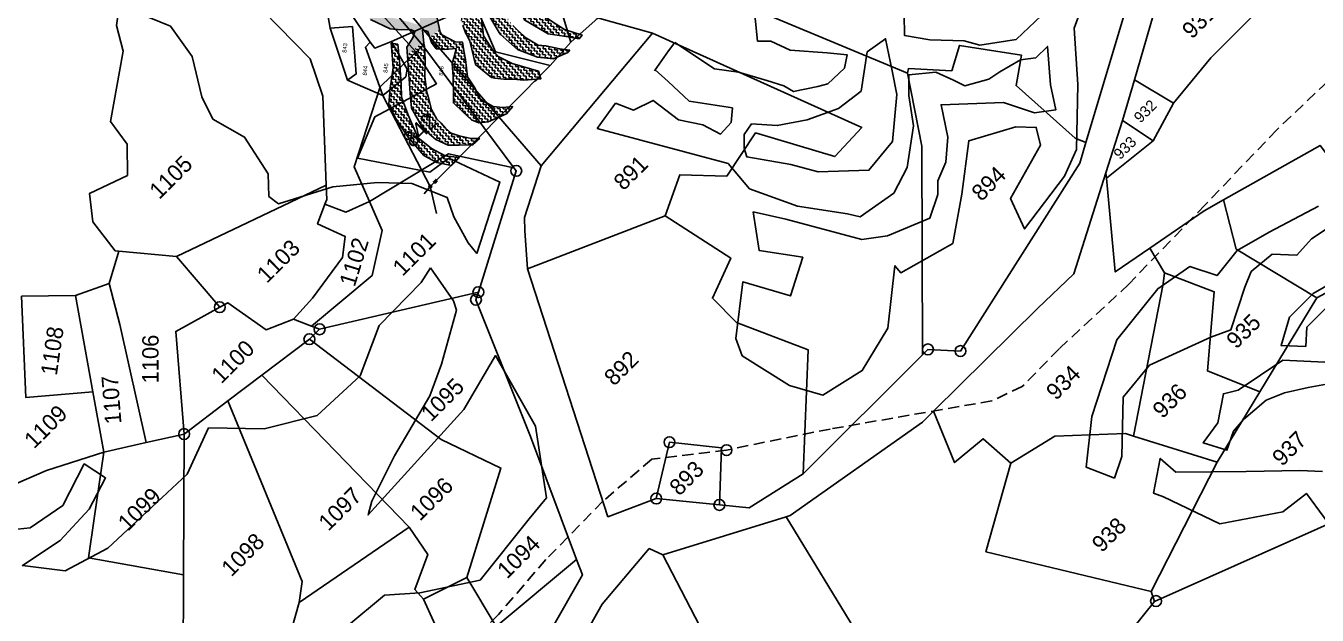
# Model space of a CAD drawing. Header units: metres. Extents: x 302481 to 307962, y 1946667 to 1951250.
# Drawn here: x 304775 to 305355, y 1947670 to 1947934 of the extents above; entities that cross this region are included whole.
import ezdxf

# ---------------------------------------------------------------- set-up
doc = ezdxf.new("R2010")
doc.units = ezdxf.units.M
doc.linetypes.add('DASHED', pattern=[0.75, 0.5, -0.25])
for name, color, linetype in [('LINE_FOOTPATH', 1, 'DASHED'), ('OFF', 1, 'Continuous'), ('POLY_HATCH', 12, 'Continuous'), ('POLY_PARCEL', 6, 'Continuous'), ('POLY_WATER', 4, 'Continuous'), ('SYM_STONE', 1, 'Continuous'), ('TEXT_PARCEL', 7, 'Continuous')]:
    doc.layers.add(name, color=color, linetype=linetype)
doc.styles.add('TEXT_MAP', font='')
doc.styles.get('TEXT_MAP').set_extended_font_data('Kruti Dev 050')
pattern_1 = [(85.06051, (305267.1957, 1947216.2392), (-1.1794354, 1.4025854), [1.295823, -1.295823]), (175.06051, (305267.3073, 1947217.5302), (-1.4025854, -1.1794354), [1.295823, -1.295823])]

# ---------------------------------------------------------------- blocks, each defined once
blk = doc.blocks.new('STONE')
blk.add_circle((0, 0), 0.851)
blk = doc.blocks.new('STONESQUAREFILLED')
blk.add_hatch(color=256).paths.add_polyline_path([(0.7, -0.48), (0.7, 0.48), (-0.7, 0.48), (-0.7, -0.48)])
blk.add_lwpolyline([(-0.7, 0.48), (0.7, 0.48), (0.7, -0.48), (-0.7, -0.48)], close=True)

msp = doc.modelspace()

# ---------------------------------------------------------------- hatches: boundary and pattern name
at = {"layer": 'POLY_HATCH'}
h = msp.add_hatch(dxfattribs=at)
h.set_pattern_fill('ZIGZAG', color=256, scale=10.366583, angle=85.06051, style=0)
h.set_pattern_definition(pattern_1)
h.paths.add_polyline_path([(304838.28, 1948095.15), (304835.13, 1948090.41), (304834.06, 1948083.21), (304834, 1948077.29), (304836.09, 1948069.82), (304842.62, 1948061.05), (304852.84, 1948052.87), (304852.69, 1948051.06), (304852.22, 1948045.63), (304851.71, 1948039.75), (304853.26, 1948031.41), (304857.46, 1948021.93), (304863.61, 1948014.11), (304874.37, 1948006.8), (304874.01, 1948002.72), (304875.69, 1947995.74), (304880.94, 1947988), (304889.61, 1947977.67), (304897.16, 1947970.18), (304910.37, 1947964.94), (304921.57, 1947962.14), (304922.46, 1947956.97), (304922.99, 1947947.54), (304924.12, 1947942.08), (304929.61, 1947937.32), (304938.44, 1947933.03), (304943.37, 1947932.73), (304947.73, 1947932.82), (304949.52, 1947931.89), (304948.65, 1947929.01), (304945.96, 1947924.88), (304946.18, 1947921.42), (304953.52, 1947927.15), (304953.01, 1947932.68), (304955.28, 1947931.86), (304956.23, 1947929.26), (304960.66, 1947932.72), (304958.87, 1947940.58), (304955.86, 1947945.36), (304955.59, 1947951.3), (304948.39, 1947954.94), (304943.51, 1947959.73), (304939.95, 1947968.92), (304940.82, 1947982.55), (304938.91, 1947982.06), (304938, 1947979.03), (304937.77, 1947976.43), (304937.07, 1947972.07), (304936.55, 1947969.82), (304936.28, 1947966.74), (304937.13, 1947963.39), (304939.21, 1947957.15), (304944.85, 1947952.41), (304950.03, 1947949.83), (304950.04, 1947944.27), (304949.86, 1947938.39), (304951.92, 1947937.72), (304951.45, 1947934.77), (304946.79, 1947936.24), (304938.73, 1947938.26), (304935.42, 1947939.88), (304927.27, 1947946.96), (304925.42, 1947953.24), (304925.78, 1947963.57), (304919.62, 1947965.97), (304913.36, 1947967.3), (304902.03, 1947971.47), (304895.39, 1947977.63), (304892.72, 1947980.52), (304883.84, 1947991.39), (304880.52, 1947999.12), (304878.56, 1948004.07), (304879.65, 1948007.43), (304868, 1948015.38), (304862.03, 1948023.07), (304858.18, 1948030.85), (304855.75, 1948039.57), (304856.66, 1948050.12), (304860.81, 1948055.08), (304858.1, 1948060.63), (304854.66, 1948063.85), (304849.37, 1948073.35), (304848.25, 1948084.88), (304849.42, 1948089.71), (304848.62, 1948092.7), (304844.9, 1948092.76), (304841.35, 1948082.43), (304842.48, 1948077.02), (304847.41, 1948066.49), (304850.52, 1948062.5), (304853.7, 1948059.3), (304856.7, 1948057.18), (304857.45, 1948056.59), (304854.72, 1948055.76), (304849.63, 1948058.32), (304845.39, 1948064.54), (304842.91, 1948066.61), (304838.54, 1948080.55), (304840.56, 1948088.62), (304843.28, 1948092.37), (304847.64, 1948096.78), (304848.8, 1948100.93), (304846.23, 1948105.42), (304840.01, 1948105.25), (304840.04, 1948105.03), (304844.92, 1948098.23)])
h = msp.add_hatch(dxfattribs=at)
h.set_pattern_fill('ZIGZAG', color=256, scale=10.366583, angle=85.06051, style=0)
h.set_pattern_definition(pattern_1)
h.paths.add_polyline_path([(304998.3, 1947952.38), (304997.85, 1947954.7), (304996.11, 1947959.08), (304994.35, 1947959.03), (304993.16, 1947958.1), (304993.05, 1947957.56), (304993.42, 1947954.27), (304994.4, 1947948.65), (304995.81, 1947944.29), (304997.22, 1947939.94), (304998.92, 1947937.02), (305009.45, 1947930.9), (305017.49, 1947929.72), (305023.26, 1947928.58), (305024.7, 1947930.33), (305016.78, 1947932.87), (305012.91, 1947935.16), (305009.53, 1947937.41), (305006.19, 1947940.14), (305002.59, 1947943.71), (304999.5, 1947949.35)])
h = msp.add_hatch(dxfattribs=at)
h.set_pattern_fill('ZIGZAG', color=256, scale=10.366583, angle=85.06051, style=0)
h.set_pattern_definition(pattern_1)
h.paths.add_polyline_path([(304982.64, 1947949.88), (304983.24, 1947938.56), (304987.77, 1947930.68), (304995.63, 1947923.81), (305004.61, 1947920.43), (305011.7, 1947919.66), (305018.23, 1947922.42), (305019.14, 1947923.53), (305014.56, 1947924.11), (305008.33, 1947925.46), (305004.94, 1947925.75), (304999.59, 1947928.87), (304995.67, 1947932.47), (304993.58, 1947934.6), (304991.07, 1947937.59), (304989.61, 1947943.25), (304989.13, 1947947.2), (304989.78, 1947950.89), (304990.1, 1947954.6), (304990, 1947955.63)])
h = msp.add_hatch(dxfattribs=at)
h.set_pattern_fill('ZIGZAG', color=256, scale=10.366583, angle=85.06051, style=0)
h.set_pattern_definition(pattern_1)
h.paths.add_polyline_path([(304974.65, 1947943.65), (304969.67, 1947939.76), (304971.07, 1947934.78), (304972.32, 1947931.25), (304973.26, 1947929.45), (304974.18, 1947927.5), (304975.12, 1947923.99), (304976.78, 1947917.08), (304983.91, 1947911.32), (304985.43, 1947910.88), (304989.45, 1947910.53), (304993.64, 1947910.48), (304998.43, 1947910.07), (305004.47, 1947910.53), (305005.81, 1947911.58), (305005, 1947914.02), (304993.16, 1947917.53), (304987.2, 1947920.54), (304984.63, 1947923.26), (304980.39, 1947930.01), (304979.34, 1947939.45)])
h = msp.add_hatch(dxfattribs=at)
h.set_pattern_fill('ZIGZAG', color=256, scale=10.366583, angle=85.06051, style=0)
h.set_pattern_definition(pattern_1)
h.paths.add_polyline_path([(304961.57, 1947930.38), (304960.9, 1947931.68), (304960.66, 1947932.72), (304956.23, 1947929.26), (304957.04, 1947927.03), (304959.11, 1947924.05), (304962.99, 1947923.87), (304968, 1947924.22), (304967.27, 1947921.16), (304966.33, 1947917.51), (304966.48, 1947915.62), (304966.76, 1947911.7), (304966.73, 1947909.53), (304966.85, 1947905.46), (304966.83, 1947899.86), (304971.14, 1947895.74), (304974.89, 1947892.3), (304978.2, 1947890.93), (304982.44, 1947891.34), (304990.74, 1947894.92), (304993.56, 1947898.23), (304988.95, 1947897.78), (304984.62, 1947898.16), (304978.84, 1947901.46), (304976.48, 1947906.65), (304973.18, 1947911.61), (304972.29, 1947919.32), (304971.54, 1947923.28), (304970.93, 1947927.07), (304967.68, 1947927.2)])
h = msp.add_hatch(dxfattribs=at)
h.set_pattern_fill('ZIGZAG', color=256, scale=10.366583, angle=85.06051, style=0)
h.set_pattern_definition(pattern_1)
h.paths.add_polyline_path([(304943.29, 1947908.44), (304942.76, 1947916.74), (304941.86, 1947926.16), (304938.89, 1947926.71), (304939.01, 1947925.24), (304939.78, 1947915.53), (304938.47, 1947906.52), (304937.84, 1947899.34), (304941.02, 1947892.63), (304946.46, 1947884.38), (304953.53, 1947876.26), (304959.42, 1947873.07), (304966, 1947871.7), (304969.63, 1947875.24), (304963.06, 1947876.03), (304956.97, 1947879.36), (304950.85, 1947884.26), (304946.71, 1947893.96), (304943.54, 1947902.34)])
h = msp.add_hatch(dxfattribs=at)
h.set_pattern_fill('ZIGZAG', color=256, scale=10.366583, angle=85.06051, style=0)
h.set_pattern_definition(pattern_1)
h.paths.add_polyline_path([(304946.18, 1947921.42), (304946.5, 1947916.73), (304947.44, 1947904.18), (304947.94, 1947897.44), (304951.2, 1947891.86), (304952.68, 1947889.24), (304955.98, 1947885.99), (304958.87, 1947883.41), (304964.41, 1947880.9), (304969.38, 1947880.78), (304975.63, 1947881.05), (304978.75, 1947883.79), (304974.79, 1947883.9), (304969.44, 1947884.99), (304965.81, 1947886.23), (304963.2, 1947888.49), (304961.37, 1947890.67), (304959.35, 1947892.56), (304956.92, 1947896.82), (304955.56, 1947902.7), (304954.93, 1947904.47), (304953.99, 1947911.56), (304954.11, 1947918.41), (304954.04, 1947922.93), (304953.77, 1947925.29), (304953.57, 1947926.55), (304953.52, 1947927.15)])

# ---------------------------------------------------------------- linework, layer by layer
at = {"layer": 'LINE_FOOTPATH', "ltscale": 10}
msp.add_lwpolyline([(305364.84, 1947914.48), (305336.71, 1947887.8), (305304.52, 1947854.07), (305270.21, 1947818.43), (305238.84, 1947789.34), (305222.35, 1947772.42), (305208.71, 1947766), (305186.3, 1947762.11), (305136.03, 1947753.33), (305099.19, 1947745.94), (305089.5, 1947743.84), (305055.89, 1947739.77), (305034, 1947720.87), (305008.33, 1947694.67), (304987.07, 1947670), (304976.64, 1947659.73)], dxfattribs=at)
at = {"layer": 'OFF'}
msp.add_lwpolyline([(305019.57, 1947927.07), (305010.26, 1947916.67)], dxfattribs=at)
at = {"layer": 'POLY_HATCH', "lineweight": -2}
for points in [[(305169.25, 1947939.74), (305185.73, 1947940.64), (305202.46, 1947945.55), (305214.04, 1947960.83), (305219.26, 1947973.52), (305221.89, 1947986), (305218.14, 1947993.07), (305218.39, 1947995.65), (305224.75, 1947998.23), (305237.23, 1948000.32), (305243.07, 1947984.07), (305245.4, 1947976.53), (305241.82, 1947962.18), (305237.31, 1947950.18), (305230.93, 1947939.13), (305219.59, 1947928.33), (305203.34, 1947925.78), (305196.29, 1947927.67), (305180.75, 1947928.18), (305169.46, 1947930.09)], [(305097.44, 1947879.57), (305097.46, 1947885.69), (305100.77, 1947890.39), (305112.3, 1947889.66), (305125.72, 1947892.22), (305139.86, 1947897.36), (305150.01, 1947905.11), (305152.65, 1947922.76), (305160.91, 1947928.62), (305163.92, 1947914.26), (305166.01, 1947903.66), (305164.06, 1947882.48), (305153.43, 1947869.56), (305130.6, 1947868.9), (305118.37, 1947872.22), (305098.6, 1947875.56)]]:
    msp.add_lwpolyline(points, close=True, dxfattribs=at)
at = {"layer": 'POLY_HATCH'}
for points in [[(304993.56, 1947898.23), (304988.95, 1947897.78), (304984.62, 1947898.16), (304978.84, 1947901.46), (304976.48, 1947906.65), (304973.18, 1947911.61), (304972.29, 1947919.32), (304971.54, 1947923.28), (304970.93, 1947927.07), (304967.68, 1947927.2), (304961.57, 1947930.38), (304960.9, 1947931.68), (304958.87, 1947940.58), (304955.86, 1947945.36), (304955.59, 1947951.3), (304948.39, 1947954.94), (304943.51, 1947959.73), (304939.95, 1947968.92), (304940.82, 1947982.55)], [(305023.26, 1947928.58), (305017.49, 1947929.72), (305009.45, 1947930.9), (304998.92, 1947937.02), (304997.22, 1947939.94), (304995.81, 1947944.29), (304994.4, 1947948.65), (304993.42, 1947954.27), (304993.05, 1947957.56), (304993.34, 1947959), (304996.11, 1947959.08), (304997.85, 1947954.7), (304998.3, 1947952.38), (304999.5, 1947949.35), (305002.59, 1947943.71), (305006.19, 1947940.14), (305009.53, 1947937.41), (305012.91, 1947935.16), (305016.78, 1947932.87), (305024.7, 1947930.33)], [(305101.43, 1947850.9), (305104.21, 1947833.51), (305123.73, 1947830.47), (305118.29, 1947813.14), (305096.77, 1947819.41), (305093.66, 1947794), (305096.49, 1947786.26), (305117.82, 1947772.92), (305132.79, 1947768.51), (305150.5, 1947779.58), (305162, 1947798.58), (305165.12, 1947826.68), (305167.81, 1947823.48), (305191.08, 1947836.73), (305195.19, 1947858.77), (305198.29, 1947882.83), (305219.52, 1947889.01), (305228.61, 1947888.83), (305230.6, 1947880.91), (305217.06, 1947856.87), (305223.41, 1947843.23), (305241.33, 1947866.92), (305246.75, 1947878.86), (305247.35, 1947908.15), (305245.58, 1947933.4), (305254.75, 1947958.45)], [(304931.83, 1947942.63), (304949.95, 1947922.76), (304959.22, 1947908.47), (304931.53, 1947893.65), (304923.8, 1947875.04)], [(305101.55, 1947945.21), (305103.38, 1947927.58)], [(304966.94, 1947848.61), (304964.01, 1947857.38), (304948.11, 1947863.57), (304932.78, 1947864.05), (304912.64, 1947862.14), (304888.28, 1947854.53), (304883.93, 1947857.84), (304883.66, 1947867.91), (304873.05, 1947884.46), (304858.8, 1947892.6), (304853.88, 1947902.52), (304849.43, 1947920.71), (304839.71, 1947934.25), (304824.7, 1947940.44)], [(304938.35, 1947933.04), (304938.35, 1947933.08), (304929.61, 1947937.32)], [(304971.07, 1947934.78), (304972.32, 1947931.25), (304973.26, 1947929.45), (304974.18, 1947927.5), (304975.12, 1947923.99), (304976.78, 1947917.08), (304983.91, 1947911.32), (304985.43, 1947910.88), (304989.45, 1947910.53), (304993.64, 1947910.48), (304998.43, 1947910.07), (305006.11, 1947910.65), (305005, 1947914.02), (304993.16, 1947917.53), (304987.2, 1947920.54), (304984.63, 1947923.26), (304980.39, 1947930.01), (304979.34, 1947939.45)], [(305018.23, 1947922.42), (305011.7, 1947919.66), (305004.61, 1947920.43), (304995.63, 1947923.81), (304987.77, 1947930.68), (304983.24, 1947938.56)], [(304975.63, 1947881.05), (304969.38, 1947880.78), (304964.41, 1947880.9), (304958.87, 1947883.41), (304955.98, 1947885.99), (304952.68, 1947889.24), (304951.2, 1947891.86), (304947.94, 1947897.44), (304947.44, 1947904.18), (304946.5, 1947916.73), (304945.96, 1947924.88), (304948.65, 1947929.01), (304949.52, 1947931.89), (304947.73, 1947932.82), (304943.37, 1947932.73), (304938.35, 1947933.04)], [(304978.75, 1947883.79), (304974.79, 1947883.9), (304969.44, 1947884.99), (304965.81, 1947886.23), (304963.2, 1947888.49), (304961.37, 1947890.67), (304959.35, 1947892.56), (304956.92, 1947896.82), (304955.56, 1947902.7), (304954.93, 1947904.47), (304953.99, 1947911.56), (304954.11, 1947918.41), (304954.04, 1947922.93), (304953.77, 1947925.29), (304953.57, 1947926.55), (304953.01, 1947932.68), (304955.28, 1947931.86), (304957.04, 1947927.03), (304959.11, 1947924.05), (304962.99, 1947923.87), (304968, 1947924.22), (304967.27, 1947921.16), (304966.33, 1947917.51), (304966.48, 1947915.62), (304966.76, 1947911.7), (304966.73, 1947909.53), (304966.85, 1947905.46), (304966.83, 1947899.86), (304971.14, 1947895.74), (304974.89, 1947892.3), (304978.2, 1947890.93), (304982.44, 1947891.34), (304990.74, 1947894.92)], [(304993.58, 1947934.6), (304995.67, 1947932.47), (304999.59, 1947928.87), (305004.94, 1947925.75), (305008.33, 1947925.46), (305014.56, 1947924.11), (305019.14, 1947923.53)], [(305024.7, 1947930.33), (305023.26, 1947928.58)], [(304969.63, 1947875.24), (304966, 1947871.7), (304959.42, 1947873.07), (304953.53, 1947876.26), (304946.46, 1947884.38), (304941.02, 1947892.63), (304937.84, 1947899.34), (304938.47, 1947906.52), (304939.78, 1947915.53), (304939.01, 1947925.24), (304938.89, 1947926.71)], [(304969.63, 1947875.24), (304963.06, 1947876.03), (304956.97, 1947879.36), (304950.85, 1947884.26), (304946.71, 1947893.96), (304943.54, 1947902.34), (304943.29, 1947908.44), (304942.76, 1947916.74), (304941.86, 1947926.16), (304938.89, 1947926.71)], [(305019.14, 1947923.53), (305018.23, 1947922.42)], [(305066.27, 1947926.95), (305063.37, 1947923.22)], [(305063.37, 1947923.22), (305057.16, 1947914.24)], [(305005.81, 1947911.58), (305003.18, 1947909.51)], [(304993.56, 1947898.23), (304990.74, 1947894.92)], [(305039.62, 1947899.78), (305031.35, 1947888.36)], [(304978.75, 1947883.79), (304975.36, 1947880.81)], [(305031.35, 1947888.36), (305090.21, 1947872.61), (305099.79, 1947861.17)], [(304923.8, 1947875.04), (304956.27, 1947868.75), (304964.79, 1947874.96), (304987.68, 1947864.28), (304977.41, 1947832.12)], [(305355.46, 1947853.43), (305333.23, 1947841.75), (305318.82, 1947833.58), (305309.83, 1947822.25), (305297.62, 1947826.31), (305283.21, 1947816.37), (305264.85, 1947793.33), (305253.57, 1947758.97), (305251.1, 1947736.14), (305263.84, 1947731.25)], [(304856.85, 1947753.92), (304881.79, 1947753.42), (304905.7, 1947759.38), (304924.99, 1947777.23), (304933.48, 1947799.9), (304952.32, 1947819.09), (304956.55, 1947825.79)], [(305281.26, 1947724.57), (305285.85, 1947722.81), (305311.03, 1947710.8), (305339.31, 1947716.18), (305349.99, 1947724.42), (305373.8, 1947691.98), (305397.2, 1947668.23), (305429.1, 1947650.78), (305463.83, 1947632.66), (305492.09, 1947631.52), (305507.55, 1947638.88), (305541.57, 1947670.33)]]:
    msp.add_lwpolyline(points, dxfattribs=at)
at = {"layer": 'POLY_HATCH', "lineweight": -2}
for points in [[(305066.27, 1947926.95), (305084.13, 1947915.14), (305094.95, 1947913.71), (305107.65, 1947909.91), (305115.18, 1947907.54), (305119.64, 1947904.94), (305130.48, 1947907.27), (305134.95, 1947908.44), (305142.51, 1947915.48), (305143.7, 1947921.37), (305134.76, 1947922.33), (305118.05, 1947923.54), (305109.35, 1947927.56), (305103.38, 1947927.58)], [(305099.79, 1947861.17), (305121.31, 1947853.39), (305143.78, 1947850.05), (305149.53, 1947848.67), (305164.64, 1947859.33), (305170.71, 1947870.83), (305173.5, 1947889.46), (305171.35, 1947903.18), (305171.38, 1947912.5), (305183.45, 1947913.57), (305191.39, 1947909.99), (305196.59, 1947907.51), (305207.29, 1947910.5), (305212.23, 1947913.78), (305221.57, 1947919.24), (305228.43, 1947920.05), (305233.65, 1947925.24), (305234.97, 1947907.97), (305237.4, 1947896.72), (305227.8, 1947895.38), (305213.84, 1947900.07), (305185.87, 1947899.03), (305188.84, 1947884.5), (305187.99, 1947873.26), (305184.4, 1947864.77), (305184.38, 1947858.73), (305180.78, 1947848.05), (305161.84, 1947840.14), (305150.32, 1947838.52), (305116.08, 1947847.65), (305101.43, 1947850.9)], [(305039.62, 1947899.78), (305047.69, 1947896.6), (305056.48, 1947900.96), (305067.96, 1947892.16), (305078.92, 1947889.95), (305086.86, 1947885.82), (305091.54, 1947891.02), (305092.11, 1947897.59), (305072.65, 1947900.65), (305063.36, 1947909.45), (305057.52, 1947914.76)], [(304966.94, 1947848.61), (304973.44, 1947837.01), (304977.41, 1947832.12)], [(305263.84, 1947731.25), (305267.12, 1947741), (305267.62, 1947767.64), (305279.55, 1947781.95), (305307.04, 1947794.6), (305316.07, 1947797.86), (305322.28, 1947817.11), (305325.17, 1947824.07), (305334.62, 1947831.83), (305345.68, 1947831.4), (305352.26, 1947838.76), (305364.58, 1947846.93)], [(304956.55, 1947825.79), (304966.93, 1947810.95), (304968.26, 1947806.7)], [(305362.86, 1947819.89), (305353, 1947814.17), (305342.32, 1947803.54), (305338.59, 1947790.84), (305349.65, 1947790.41), (305350.09, 1947799.02), (305359.95, 1947808.83)], [(304968.26, 1947806.7), (304961.41, 1947782.41), (304956.29, 1947768.31), (304940.41, 1947741.27), (304930.19, 1947720.98), (304928.48, 1947714.77), (304971.51, 1947762.07), (304985.68, 1947786.3), (304985.68, 1947786.3), (305003.64, 1947754.66), (305008.63, 1947722.49), (305000.91, 1947712.99), (304978.82, 1947685.39), (304951.72, 1947679.81), (304935.92, 1947678.72), (304901.98, 1947650.59), (304881.62, 1947633.71), (304860.67, 1947609.49), (304841.43, 1947588.1), (304814.85, 1947569.54), (304796.24, 1947570.14), (304788.89, 1947566.21), (304780.94, 1947550.43), (304766.26, 1947544.82)], [(305358.24, 1947783.43), (305339.39, 1947784.29), (305319.26, 1947770.8), (305312.7, 1947769.18), (305310.2, 1947756.07), (305303.62, 1947747.07), (305314.26, 1947743.77), (305317.16, 1947752.37), (305321.68, 1947757.68), (305331.95, 1947766.27), (305340.16, 1947769.53), (305350.82, 1947771.97), (305363.95, 1947774.4)], [(304765.4, 1947707.81), (304776.69, 1947708.91), (304791.39, 1947719.03), (304801.04, 1947737.63), (304810.61, 1947731.4), (304803.23, 1947717.32), (304790.22, 1947703.24), (304773.26, 1947691.99), (304792.43, 1947689.69), (304811.65, 1947699.81), (304831.45, 1947718.38), (304847.29, 1947733.01), (304856.85, 1947753.92)], [(305357.26, 1947734.25), (305347.02, 1947734.68), (305322.84, 1947734.32), (305291.28, 1947733.98), (305284.33, 1947740.14), (305281.26, 1947724.57)]]:
    msp.add_lwpolyline(points, dxfattribs=at)
at = {"layer": 'POLY_PARCEL'}
for points in [[(305056.23, 1947931.14), (305025.07, 1947939.87), (305014.81, 1947967.95), (304966.28, 1948042.11), (304998.49, 1948061.91), (304993.4, 1948086.25), (305013, 1948079.47), (305031.58, 1948089.43), (305033.62, 1948087.98), (305028.64, 1948072.81), (305055.37, 1948035.91), (305077.27, 1947956.27)], [(305019.57, 1947927.07), (305010.1, 1947958.6), (304998.66, 1947980.44)], [(304841.04, 1947971.08), (304860.12, 1947963.02), (304902.55, 1947919.62), (304908.15, 1947902.87), (304909.68, 1947862.95)], [(304816.48, 1947833.27), (304814.88, 1947833.42), (304804.79, 1947846.41), (304803.34, 1947859.08), (304820.36, 1947867.24), (304820.25, 1947881.25), (304812.83, 1947891.55), (304818.45, 1947923.14), (304815.51, 1947934.62), (304820.12, 1947967.64)], [(305077.27, 1947956.27), (305080.44, 1947950.94), (305170.72, 1947913.13)], [(305290.31, 1947899.72), (305307.08, 1947920.13), (305343.55, 1947956.61)], [(304929.44, 1947927.12), (304913.73, 1947950.49), (304915.1, 1947941.5), (304910.23, 1947940.08)], [(304939.05, 1947927.42), (304976.63, 1947944.05)], [(304976.63, 1947944.05), (304985.71, 1947922.77), (305010.26, 1947916.67)], [(304911.46, 1947933.45), (304910.23, 1947940.08)], [(305031.86, 1947938.07), (305019.57, 1947927.07)], [(304911.46, 1947933.45), (304921.45, 1947934.15), (304923.21, 1947912.82), (304919.2, 1947910.04)], [(304919.2, 1947910.04), (304911.46, 1947933.45)], [(305006.21, 1947871.55), (305056.23, 1947931.14)], [(305062, 1947849.16), (305068.55, 1947867.53), (305089.62, 1947866.89), (305102.57, 1947886.37), (305138.18, 1947875.7), (305150.27, 1947888.81), (305056.23, 1947931.14)], [(304929.08, 1947855.52), (304922.21, 1947871.06), (304933.97, 1947907.12), (304953.1, 1947925.69)], [(304935.12, 1947903.15), (304927.29, 1947924.82), (304929.44, 1947927.12)], [(304929.44, 1947927.12), (304931.55, 1947924.4), (304939.05, 1947927.42)], [(304939.05, 1947927.42), (304946.1, 1947915.06), (304945.51, 1947911.56), (304935.12, 1947903.15)], [(305170.72, 1947913.13), (305171.18, 1947915.23), (305190.66, 1947914.3), (305194.09, 1947925.69), (305221.96, 1947921.35), (305219.57, 1947907.62), (305246.08, 1947883.97), (305250.95, 1947882.01)], [(305010.26, 1947916.67), (304956.45, 1947862.3)], [(305170.72, 1947913.13), (305177.21, 1947880.38), (305177.51, 1947786.68)], [(304935.12, 1947903.15), (304919.2, 1947910.04)], [(305272.76, 1947910.22), (305290.31, 1947899.72)], [(304956.45, 1947862.3), (304935.12, 1947903.15)], [(305281.07, 1947882.79), (305290.31, 1947899.72)], [(305267.38, 1947891.91), (305281.07, 1947882.79)], [(305260.13, 1947866.06), (305281.07, 1947882.79)], [(305402.29, 1947859.8), (305377.02, 1947853.17), (305356.08, 1947880.73), (305312.73, 1947856.23)], [(304929.08, 1947855.52), (304964.59, 1947876.91), (304994.01, 1947870.73)], [(305260.13, 1947866.06), (305259.91, 1947868.4)], [(305279.59, 1947834.53), (305264.12, 1947823.92), (305260.13, 1947866.06)], [(304909.68, 1947862.95), (304842.45, 1947830.83)], [(304909.68, 1947862.95), (304909.93, 1947856.5), (304909.11, 1947854.29)], [(304956.45, 1947862.3), (304953.67, 1947858.96)], [(304956.45, 1947862.3), (304959.28, 1947850.1)], [(304909.11, 1947854.29), (304905.85, 1947845.5), (304918.15, 1947839.87), (304917.06, 1947830.35), (304903.5, 1947812.15), (304894.94, 1947802.64)], [(304903.15, 1947799.51), (304930.33, 1947822.29), (304934.8, 1947842.58), (304929.08, 1947855.52)], [(304909.11, 1947854.29), (304918.45, 1947850.77), (304929.08, 1947855.52)], [(305312.73, 1947856.23), (305304.1, 1947851.35), (305279.59, 1947834.53)], [(305312.73, 1947856.23), (305318.37, 1947834.15), (305354.6, 1947812.33)], [(305000.04, 1947825.35), (305062, 1947849.16)], [(305062, 1947849.16), (305091.42, 1947830.15), (305083.15, 1947812.05), (305093.97, 1947801.26), (305126.13, 1947788.95), (305123.9, 1947733.15)], [(304812.21, 1947818.77), (304816.48, 1947833.27)], [(304842.45, 1947830.83), (304816.48, 1947833.27)], [(304842.45, 1947830.83), (304861.88, 1947808.07)], [(305286.17, 1947823.45), (305279.59, 1947834.53)], [(305381.1, 1947826.49), (305354.6, 1947812.33)], [(305286.17, 1947823.45), (305285.69, 1947818.62), (305272.28, 1947750.2)], [(305328.98, 1947770.06), (305305.51, 1947779.47), (305308.58, 1947814.99), (305286.17, 1947823.45)], [(304797.09, 1947813.3), (304772.88, 1947812.96)], [(304797.09, 1947813.3), (304812.21, 1947818.77)], [(304804.79, 1947770.02), (304797.09, 1947813.3)], [(304812.21, 1947818.77), (304816.96, 1947800.22), (304828.78, 1947747.24)], [(304906.72, 1947798.15), (304978.04, 1947814.82)], [(304804.79, 1947770.02), (304774.79, 1947767.47), (304772.88, 1947812.96)], [(304861.88, 1947808.07), (304842.09, 1947797.21), (304845.86, 1947751.09)], [(304894.94, 1947802.64), (304882.67, 1947797.87), (304865.47, 1947810.04), (304861.88, 1947808.07)], [(305354.6, 1947812.33), (305328.98, 1947770.06)], [(304894.94, 1947802.64), (304903.15, 1947799.51)], [(304902.13, 1947793.67), (304906.72, 1947798.15)], [(304903.15, 1947799.51), (304906.72, 1947798.15)], [(304880.83, 1947777.55), (304902.13, 1947793.67)], [(304902.13, 1947793.67), (304961.35, 1947748.62), (304988.13, 1947735.81), (304972.85, 1947686.62)], [(304865.48, 1947765.93), (304880.83, 1947777.55)], [(304880.83, 1947777.55), (304946.98, 1947709.26)], [(304809.74, 1947742.94), (304804.79, 1947770.02)], [(305328.98, 1947770.06), (305309.81, 1947738.43)], [(304845.86, 1947751.09), (304865.48, 1947765.93)], [(304897.52, 1947675.44), (304898.92, 1947684.77), (304865.48, 1947765.93)], [(305217.18, 1947738.04), (305204.75, 1947748.97), (305191.94, 1947738.24), (305182.51, 1947761.31)], [(304845.86, 1947751.09), (304828.78, 1947747.24)], [(304845.62, 1947687.86), (304845.86, 1947751.09)], [(305217.18, 1947738.04), (305237.01, 1947750.15), (305268.64, 1947751.34), (305272.28, 1947750.2)], [(305272.28, 1947750.2), (305309.81, 1947738.43)], [(304828.78, 1947747.24), (304809.74, 1947742.94)], [(305057.93, 1947722.11), (305063.87, 1947747.41), (305087.3, 1947744.91), (305086.28, 1947719.22)], [(304809.74, 1947742.94), (304784.08, 1947734.78), (304766.13, 1947726.88)], [(304809.74, 1947742.94), (304805.41, 1947713.08), (304802.99, 1947695.54), (304845.62, 1947687.86)], [(305280.17, 1947680.37), (305205.98, 1947698.17), (305217.18, 1947738.04)], [(305309.81, 1947738.43), (305280.17, 1947680.37)], [(305403.34, 1947730.1), (305281.8, 1947675.8)], [(304946.98, 1947709.26), (304897.52, 1947675.44)], [(304953.34, 1947676.88), (304949.44, 1947681.19), (304955.27, 1947696.92), (304946.98, 1947709.26)], [(305116.28, 1947713.93), (305148.83, 1947660.57), (305167.39, 1947664.9), (305185.32, 1947620.77), (305214.41, 1947592.18)], [(304972.85, 1947686.62), (304985.97, 1947664.68), (305022.16, 1947694.73)], [(305155.49, 1947534.58), (305147.07, 1947551.04), (305100.09, 1947621.25), (305060.88, 1947696.87)], [(304845.46, 1947647.97), (304845.62, 1947687.86)], [(304972.85, 1947686.62), (304953.34, 1947676.88)], [(305280.17, 1947680.37), (305281.8, 1947675.8)], [(304897.52, 1947675.44), (304889.27, 1947646.14)], [(304920.27, 1947629.59), (304959.34, 1947663.74), (304953.34, 1947676.88)], [(305281.8, 1947675.8), (305214.41, 1947592.18)]]:
    msp.add_lwpolyline(points, dxfattribs=at)
at = {"layer": 'POLY_WATER'}
for points in [[(304846.72, 1948029.01), (304922.08, 1947968.8), (304939.18, 1947949.35), (305006.21, 1947871.55)], [(304953.1, 1947925.69), (304930.61, 1947952.23), (304930.32, 1947956.29), (304909.89, 1947969.28), (304855.02, 1948021.16)], [(305250.95, 1947882.01), (305271.21, 1947949.98), (305264, 1947983.72), (305263.87, 1948005.87)], [(305332.95, 1947968.88), (305282.52, 1947943.76), (305272.76, 1947910.22)], [(304994.01, 1947870.73), (304953.1, 1947925.69)], [(305272.76, 1947910.22), (305267.38, 1947891.91)], [(305267.38, 1947891.91), (305259.91, 1947868.4)], [(305177.51, 1947786.68), (305179.96, 1947789.12), (305194.59, 1947788.38), (305248.2, 1947872.81), (305250.95, 1947882.01)], [(305006.21, 1947871.55), (304998.76, 1947848.38), (304998.89, 1947842.36), (305000.04, 1947825.35)], [(304978.04, 1947814.82), (304995.07, 1947869.31), (304994.01, 1947870.73)], [(305259.91, 1947868.4), (305245.46, 1947822.99)], [(305000.04, 1947825.35), (305036.26, 1947713.92), (305057.93, 1947722.11)], [(305245.46, 1947822.99), (305229.21, 1947807.47), (305182.51, 1947761.31)], [(305022.16, 1947694.73), (305001.45, 1947749.94), (304976.97, 1947811.4), (304978.04, 1947814.82)], [(305123.9, 1947733.15), (305177.51, 1947786.68)], [(305182.51, 1947761.31), (305177.53, 1947756.38), (305118.14, 1947714.5), (305116.28, 1947713.93)], [(305086.28, 1947719.22), (305099.67, 1947717.86), (305123.9, 1947733.15)], [(305057.93, 1947722.11), (305086.28, 1947719.22)], [(305116.28, 1947713.93), (305060.88, 1947696.87)], [(305060.88, 1947696.87), (305054.8, 1947699.63), (305033.68, 1947674.68), (305004.89, 1947623.71)], [(304929.51, 1947608.59), (304941.45, 1947626.18), (304968.86, 1947630.94), (304972.18, 1947634.4), (304996.43, 1947637.96), (305024.74, 1947687.88), (305022.16, 1947694.73)]]:
    msp.add_lwpolyline(points, dxfattribs=at)

# ---------------------------------------------------------------- block references
at = {"layer": 'SYM_STONE'}
for name, p, xscale, yscale, zscale, rotation in [('STONE', (304995.07, 1947869.31), 2.862570097236071, 2.862570097236071, 2.862570097236071, 44.8498280447801), ('STONESQUAREFILLED', (304958.73, 1947864.61), 1.036658284591014, 1.036658284591014, 1.036658284591014, 225.294698513802), ('STONE', (304956.45, 1947862.3), 0.72566079921371, 0.72566079921371, 0.72566079921371, 85.06051222999157), ('STONE', (304976.97, 1947811.4), 2.862570097236071, 2.862570097236071, 2.862570097236071, 44.8498280447801), ('STONE', (304978.04, 1947814.82), 2.862570097236071, 2.862570097236071, 2.862570097236071, 44.8498280447801), ('STONE', (304861.88, 1947808.07), 2.862570097236071, 2.862570097236071, 2.862570097236071, 44.8498280447801), ('STONE', (304902.13, 1947793.67), 2.862570097236071, 2.862570097236071, 2.862570097236071, 44.8498280447801), ('STONE', (304906.72, 1947798.15), 2.862570097236071, 2.862570097236071, 2.862570097236071, 44.8498280447801), ('STONE', (305179.96, 1947789.12), 2.862570097236071, 2.862570097236071, 2.862570097236071, 44.8498280447801), ('STONE', (305194.59, 1947788.38), 2.862570097236071, 2.862570097236071, 2.862570097236071, 44.8498280447801), ('STONE', (304845.86, 1947751.09), 2.862570097236071, 2.862570097236071, 2.862570097236071, 44.8498280447801), ('STONE', (305063.87, 1947747.41), 2.862570097236071, 2.862570097236071, 2.862570097236071, 44.8498280447801), ('STONE', (305089.5, 1947743.84), 2.862570097236071, 2.862570097236071, 2.862570097236071, 44.8498280447801), ('STONE', (305057.93, 1947722.11), 2.862570097236071, 2.862570097236071, 2.862570097236071, 44.8498280447801), ('STONE', (305086.28, 1947719.22), 2.862570097236071, 2.862570097236071, 2.862570097236071, 44.8498280447801), ('STONE', (305282.42, 1947676.08), 2.862570097236071, 2.862570097236071, 2.862570097236071, 44.8498280447801)]:
    msp.add_blockref(name, p, dxfattribs=dict(at, xscale=xscale, yscale=yscale, zscale=zscale, rotation=rotation))

# ---------------------------------------------------------------- texts
at = {"layer": 'TEXT_PARCEL', "style": 'TEXT_MAP'}
for s, height, rotation, p in [('931', 7.361, 44.84983, (305298.55, 1947928.2)), ('932', 4.907, 44.84983, (305275.41, 1947890.5)), ('842', 7.361, 44.84983, (304948.46, 1947879.27)), ('933', 4.907, 44.84983, (305266.3, 1947874.08)), ('1105', 7.361, 44.84983, (304834.73, 1947856.2)), ('891', 7.361, 44.84983, (305043.24, 1947860.07)), ('894', 7.361, 44.84983, (305204.01, 1947855.26)), ('1103', 7.361, 44.84983, (304883.03, 1947818.49)), ('1102', 7.361, 72.83965, (304922.46, 1947816.86)), ('1101', 7.361, 44.84983, (304944, 1947821.64)), ('935', 7.361, 44.84983, (305318.43, 1947788.94)), ('1108', 7.361, 81.67954, (304788.68, 1947777.11)), ('1106', 7.361, 89.80799, (304834.36, 1947773.8)), ('1100', 7.361, 44.84983, (304862.57, 1947773.3)), ('892', 7.361, 44.84983, (305038.98, 1947772.31)), ('934', 7.361, 44.84983, (305237.5, 1947765.88)), ('1107', 7.361, 94.49442, (304817.75, 1947755.79)), ('1095', 7.361, 44.84983, (304956.74, 1947756.23)), ('936', 7.361, 44.84983, (305285.32, 1947757.67)), ('1109', 7.361, 44.84983, (304778.49, 1947744.13)), ('937', 7.361, 44.84983, (305339.05, 1947736.22)), ('893', 7.361, 44.84983, (305068.3, 1947722.93)), ('1099', 7.361, 44.84983, (304820.57, 1947707.01)), ('1097', 7.361, 44.84983, (304910.7, 1947707.15)), ('1096', 7.361, 44.84983, (304951.83, 1947711.67)), ('938', 7.361, 44.84983, (305258.06, 1947697.5)), ('1098', 7.361, 44.84983, (304867.05, 1947686.59)), ('1094', 7.361, 44.84983, (304990.93, 1947685.68))]:
    msp.add_text(s, height=height, rotation=rotation, dxfattribs=at).set_placement(p)
at = {"layer": 'TEXT_PARCEL', "ltscale": 10, "style": 'TEXT_MAP'}
for s, p in [('843', (304918.81, 1947922.3)), ('844', (304927.9, 1947912.1)), ('845', (304937.21, 1947913.29)), ('846', (304962.1, 1947911.99))]:
    msp.add_text(s, height=1.866, rotation=85.06051, dxfattribs=at).set_placement(p)

doc.saveas('drawing.dxf')
